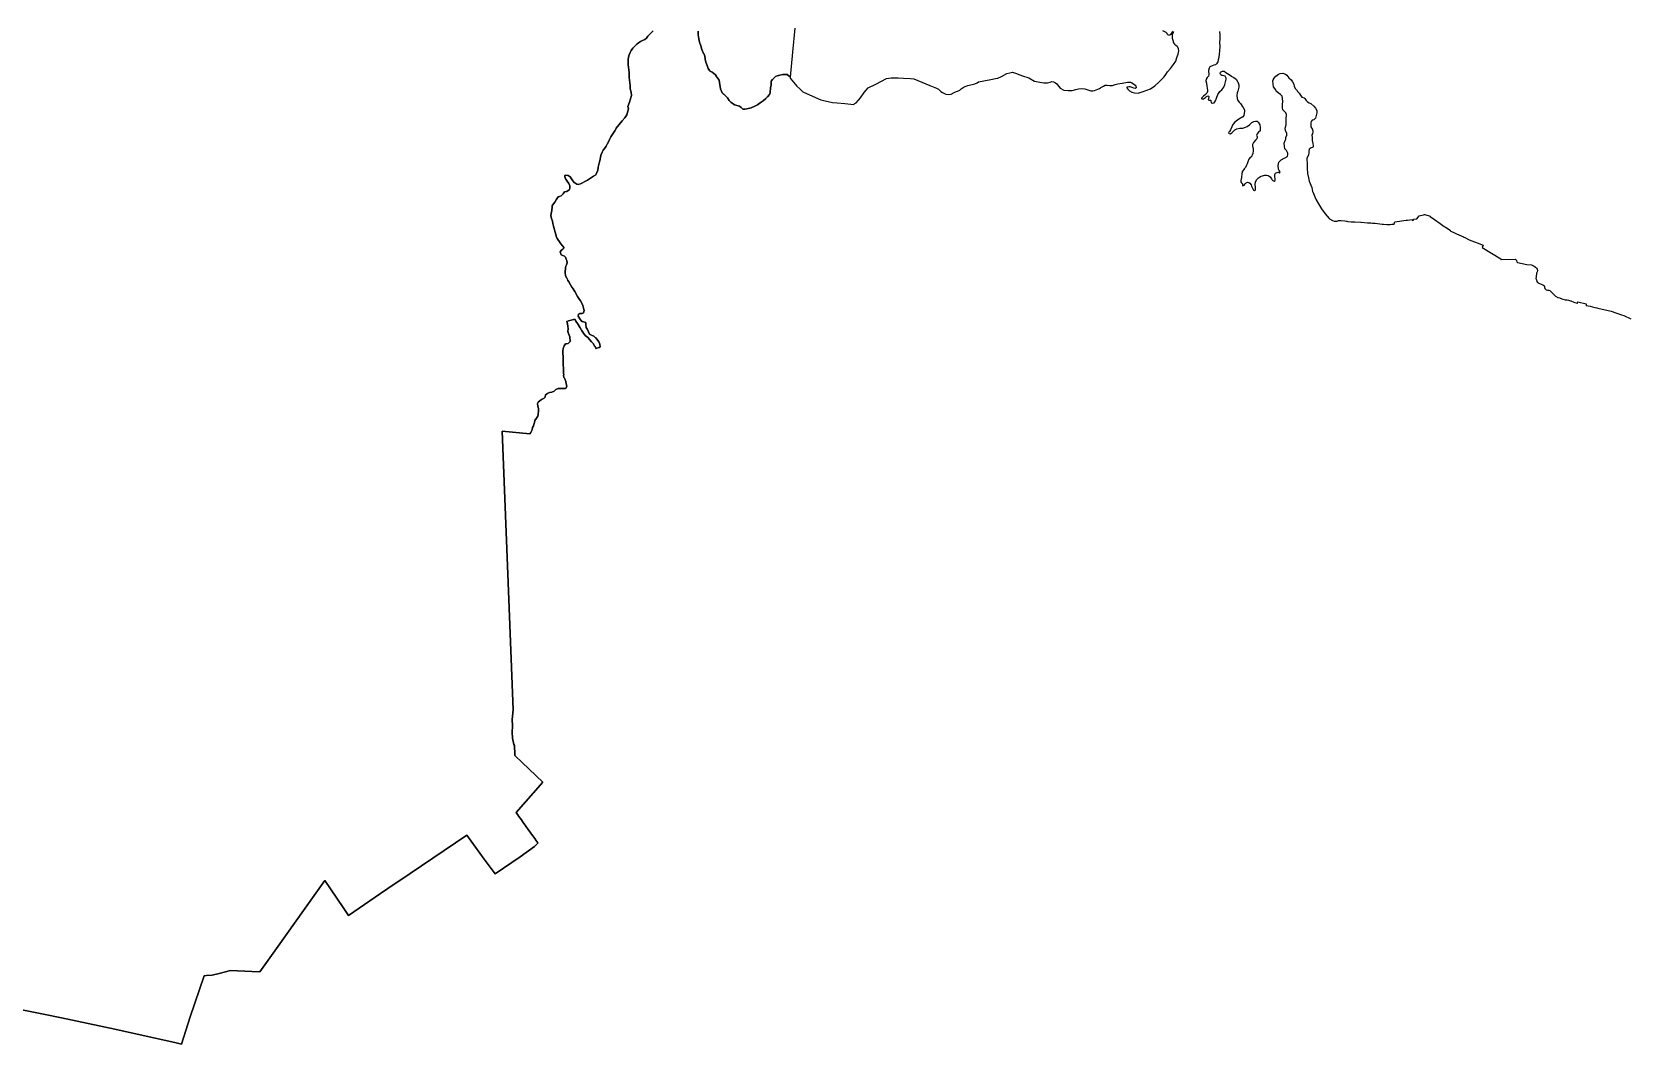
# Model space of a CAD drawing. Header units: inches. Extents: x 1341578 to 1502124, y 557203 to 748561.
# Drawn here: x 1477198 to 1484148, y 620045 to 624464 of the extents above; entities that cross this region are included whole.
import ezdxf

# ---------------------------------------------------------------- set-up
doc = ezdxf.new("R2010")
doc.units = ezdxf.units.IN
doc.header["$MEASUREMENT"] = 0
doc.layers.add('Zipcode', color=7, linetype='Continuous')

msp = doc.modelspace()

# ---------------------------------------------------------------- linework, layer by layer
at = {"layer": 'Zipcode'}
for points in [[(1479910.3, 624468.2), (1479902.7, 624461.6), (1479895.5, 624454.4), (1479887.3, 624445.7), (1479881, 624436.9), (1479873.3, 624430.4), (1479864, 624426.1), (1479854.6, 624422.2), (1479846, 624417), (1479838.2, 624410.3), (1479830.2, 624402), (1479821.7, 624393.7), (1479813.8, 624383.6), (1479809.1, 624374.3), (1479805.8, 624364), (1479803, 624354.1), (1479801, 624343.2), (1479800.5, 624331.6), (1479800.6, 624320.4), (1479801.6, 624309.6), (1479803.4, 624298.2), (1479804.6, 624286.2), (1479805, 624275.2), (1479805.4, 624264.6), (1479806.8, 624253.6), (1479808.5, 624241.4), (1479809.3, 624229.6), (1479809.9, 624215.8), (1479813.8, 624201), (1479816, 624186.1), (1479810.7, 624172.6), (1479806.6, 624157.9), (1479799.7, 624138.9), (1479801.8, 624128.8), (1479799.8, 624117.5), (1479795, 624102.2), (1479786.3, 624089.1), (1479774, 624075.7), (1479748.5, 624043.7), (1479747.8, 624042.9), (1479742.4, 624032.7), (1479737.4, 624023.7), (1479731.6, 624015.3), (1479725.6, 624005.6), (1479719.6, 623994.6), (1479714.6, 623984.6), (1479709.4, 623974.6), (1479704.3, 623965.8), (1479699.1, 623956.7), (1479692.4, 623947.9), (1479687.7, 623938.7), (1479682.6, 623928.2), (1479679.6, 623918.2), (1479678.2, 623907.1), (1479675.4, 623896.3), (1479672.4, 623885.8), (1479670, 623873.7), (1479668, 623861.2), (1479664.6, 623850.3), (1479659.4, 623840.3), (1479649.7, 623834.3), (1479641.3, 623828.7), (1479632.3, 623822.9), (1479622.6, 623816.3), (1479611.8, 623810.9), (1479601.4, 623805.9), (1479592.3, 623801.4), (1479583, 623797.8), (1479576.4, 623799.2), (1479567.3, 623805.4), (1479567.1, 623805.5), (1479559.5, 623813.8), (1479559.3, 623814), (1479553.2, 623823), (1479553, 623823.2), (1479547.5, 623831.9), (1479547.4, 623832.1), (1479539.3, 623836.9), (1479539.1, 623837), (1479528.6, 623839), (1479524.9, 623837.3), (1479524.2, 623831.5), (1479524.3, 623831.3), (1479528, 623822), (1479528.1, 623821.8), (1479534.1, 623812), (1479534.3, 623811.8), (1479541.6, 623802.5), (1479541.7, 623802.3), (1479546.3, 623792.1), (1479546.2, 623780.8), (1479543, 623774.3), (1479533.5, 623767), (1479523.6, 623766.1), (1479517.8, 623757.5), (1479508.7, 623749), (1479500.6, 623746.1), (1479495.1, 623744.1), (1479486.9, 623731.1), (1479480.7, 623721), (1479470.9, 623707.9), (1479469.3, 623705.8), (1479468.9, 623701.6), (1479467.3, 623683.5), (1479466.4, 623678.2), (1479463.9, 623662.8), (1479463.8, 623662.2), (1479466.6, 623649.5), (1479470.1, 623638.1), (1479472.5, 623627.4), (1479475, 623616.7), (1479477.6, 623606.3), (1479480.8, 623594.3), (1479483.8, 623584.8), (1479487.2, 623572.8), (1479490.3, 623562.5), (1479504, 623542.9), (1479506.3, 623539.6), (1479522, 623522), (1479517.2, 623517.1), (1479515.5, 623515.4), (1479509.6, 623510.9), (1479504.6, 623504.6), (1479508.3, 623491.6), (1479515.7, 623488.6), (1479522.7, 623485.2), (1479525.7, 623482.3), (1479527.8, 623480.4), (1479530.2, 623472.7), (1479533.5, 623465.9), (1479533.9, 623455.6), (1479531.3, 623447.2), (1479529, 623441.4), (1479526.9, 623436.2), (1479526.5, 623414.2), (1479527.3, 623398.8), (1479527.4, 623398.6), (1479532.5, 623388.7), (1479532.6, 623388.5), (1479537.6, 623379.6), (1479537.7, 623379.4), (1479542.9, 623370.9), (1479543, 623370.7), (1479549.1, 623360), (1479549.2, 623359.8), (1479555, 623350.3), (1479555.2, 623350.1), (1479561.8, 623340.4), (1479562, 623340.2), (1479568, 623331.1), (1479568.1, 623330.9), (1479574, 623320), (1479574.1, 623319.8), (1479579.8, 623309.2), (1479580, 623309), (1479585.7, 623300.7), (1479585.9, 623300.5), (1479593.3, 623290.3), (1479593.4, 623290.1), (1479599, 623280.2), (1479599.1, 623280), (1479602.8, 623269.8), (1479606.2, 623258.5), (1479608.3, 623247.4), (1479605.7, 623238), (1479600.5, 623234.5), (1479590, 623234.2), (1479584, 623232.5), (1479582.9, 623223), (1479583, 623222.8), (1479592.8, 623207.1), (1479593, 623207), (1479594.4, 623206.1), (1479598, 623200.5), (1479602.3, 623199.2), (1479605.5, 623198.3), (1479614.5, 623195.3), (1479616.1, 623194.8), (1479616.7, 623185.3), (1479617.2, 623176.8), (1479617.4, 623173.4), (1479617.5, 623173.2), (1479622.7, 623164.8), (1479622.8, 623164.6), (1479627.8, 623154.4), (1479627.9, 623154.2), (1479632.5, 623145.3), (1479640.5, 623140.7), (1479650.9, 623135.9), (1479658.9, 623128.3), (1479659.1, 623128.1), (1479665.6, 623120.8), (1479665.8, 623120.6), (1479672.3, 623111.5), (1479672.4, 623111.3), (1479677.1, 623100.3), (1479678.8, 623088.8), (1479673.7, 623086.4), (1479663.5, 623083.4), (1479660.7, 623080.5), (1479656.1, 623091.1), (1479656, 623091.3), (1479649.3, 623101.6), (1479649.1, 623101.8), (1479640.8, 623110.6), (1479640.6, 623110.8), (1479632.6, 623120.8), (1479632.4, 623121), (1479626, 623128.9), (1479625.8, 623129.1), (1479616.8, 623135.4), (1479616.6, 623135.6), (1479608.6, 623143.9), (1479608.4, 623144.1), (1479602.7, 623152.6), (1479602.5, 623152.8), (1479597.5, 623162.2), (1479597.4, 623162.4), (1479591.7, 623171.8), (1479591.6, 623172), (1479585.2, 623181.5), (1479585, 623181.7), (1479579.2, 623190.5), (1479579, 623190.7), (1479572.7, 623200.8), (1479572.6, 623201), (1479569.3, 623209.1), (1479569.2, 623209.3), (1479561.6, 623208.4), (1479551.4, 623205.2), (1479540.5, 623202.6), (1479533.2, 623199.5), (1479535.6, 623189.5), (1479537.9, 623179.3), (1479538.3, 623167.6), (1479537.6, 623156.7), (1479537.7, 623156.4), (1479540.7, 623147.6), (1479545.6, 623133.5), (1479548.2, 623112.8), (1479538.2, 623103.8), (1479530.9, 623102.7), (1479527.6, 623102.1), (1479527.3, 623102.1), (1479522.1, 623093.4), (1479516.7, 623082.2), (1479515.4, 623070), (1479516.2, 623058.9), (1479516.5, 623048.4), (1479516.6, 623035.9), (1479516.7, 623022.8), (1479517.3, 623008.9), (1479518.2, 622998.1), (1479518.6, 622988), (1479518.7, 622977), (1479518.9, 622974.2), (1479519.3, 622966.5), (1479519, 622964), (1479518.3, 622965.4), (1479519.5, 622955.8), (1479522.3, 622953.1), (1479524.8, 622949), (1479528.4, 622937.8), (1479530.4, 622928.4), (1479532.5, 622917.9), (1479530, 622909.6), (1479525.4, 622907.3), (1479515.2, 622907.2), (1479505, 622907.2), (1479502.8, 622907.2), (1479495, 622907), (1479485.1, 622902.7), (1479477.4, 622896.1), (1479468.3, 622892), (1479457.9, 622889.8), (1479448.4, 622885.9), (1479440.6, 622879.3), (1479438, 622869.5), (1479434.8, 622865.4), (1479426, 622860.4), (1479417.3, 622854.5), (1479408.2, 622848.4), (1479404.5, 622841.4), (1479406, 622830.1), (1479409.5, 622819.8), (1479409.8, 622808.8), (1479408.2, 622797.4), (1479407.5, 622794.3), (1479405.9, 622787.2), (1479400.5, 622777.2), (1479393.7, 622767.8), (1479391.3, 622758.8), (1479390.6, 622754.3), (1479387.8, 622743.9), (1479383.7, 622736.6), (1479381.6, 622726.9), (1479375.9, 622714.9), (1479372.2, 622709.1), (1479250.7, 622721.2), (1479279.4, 621985.6), (1479298.2, 621504.1), (1479294.7, 621463.2), (1479295.8, 621435), (1479295.2, 621406.3), (1479295.7, 621380.4), (1479302.1, 621352.9), (1479304.3, 621348.3), (1479305.8, 621309.9), (1479305.9, 621306.2), (1479306, 621305.4), (1479307.3, 621304.1), (1479338, 621274.7), (1479428.1, 621188.6), (1479311.3, 621055.8), (1479312.8, 621053.8), (1479318.8, 621045.9), (1479324.2, 621038.7), (1479329.4, 621031.3), (1479334.8, 621023.9), (1479340, 621016.6), (1479345.3, 621009.2), (1479350.6, 621001.8), (1479356.3, 620994), (1479357.6, 620992.2), (1479362.1, 620986.2), (1479367.8, 620978.2), (1479373.6, 620970.4), (1479379.2, 620962.6), (1479384.9, 620954.7), (1479389.3, 620948.6), (1479393.7, 620942.6), (1479398.1, 620936.4), (1479402.4, 620930.4), (1479406.8, 620924.3), (1479407.5, 620923.4), (1479392.4, 620907.4), (1479329.2, 620862.8), (1479220.2, 620789), (1479172.7, 620853.5), (1479096.1, 620957.5), (1478799.3, 620756.2), (1478784.3, 620746), (1478720.3, 620702.6), (1478579.9, 620607.4), (1478557.1, 620641.1), (1478476.6, 620759.5), (1478390.7, 620638.6), (1478265.5, 620462.6), (1478193.5, 620361.3), (1478158, 620362.9), (1478064.6, 620367.3), (1478015.3, 620354.2), (1477985.1, 620346.3), (1477960.7, 620344.7), (1477950, 620344), (1477888.6, 620164.3), (1477851.1, 620045.2), (1477828.3, 620050.4), (1477560, 620111.1), (1477326.7, 620159.6), (1477248.1, 620176), (1477132.7, 620199.9)], [(1477132.7, 620199.9), (1477248.1, 620176), (1477326.7, 620159.6), (1477560, 620111.1), (1477828.3, 620050.4), (1477851.1, 620045.2), (1477888.6, 620164.3), (1477950, 620344), (1477960.7, 620344.7), (1477985.1, 620346.3), (1478015.3, 620354.2), (1478064.6, 620367.3), (1478158, 620362.9), (1478193.5, 620361.3), (1478265.5, 620462.6), (1478390.7, 620638.6), (1478476.6, 620759.5), (1478557.1, 620641.1), (1478579.9, 620607.4), (1478720.3, 620702.6), (1478784.3, 620746), (1478799.3, 620756.2), (1479096.1, 620957.5), (1479172.7, 620853.5), (1479220.2, 620789), (1479329.2, 620862.8), (1479392.4, 620907.4), (1479407.5, 620923.4), (1479406.8, 620924.3), (1479402.4, 620930.4), (1479398.1, 620936.4), (1479393.7, 620942.6), (1479389.3, 620948.6), (1479384.9, 620954.7), (1479379.2, 620962.6), (1479373.6, 620970.4), (1479367.8, 620978.2), (1479362.1, 620986.2), (1479357.6, 620992.2), (1479356.3, 620994), (1479350.6, 621001.8), (1479345.3, 621009.2), (1479340, 621016.6), (1479334.8, 621023.9), (1479329.4, 621031.3), (1479324.2, 621038.7), (1479318.8, 621045.9), (1479312.8, 621053.8), (1479311.3, 621055.8), (1479428.1, 621188.6), (1479338, 621274.7), (1479307.3, 621304.1), (1479306, 621305.4), (1479305.9, 621306.2), (1479305.8, 621309.9), (1479304.3, 621348.3), (1479302.1, 621352.9), (1479295.7, 621380.4), (1479295.2, 621406.3), (1479295.8, 621435), (1479294.7, 621463.2), (1479298.2, 621504.1), (1479279.4, 621985.6), (1479250.7, 622721.2), (1479372.2, 622709.1), (1479375.9, 622714.9), (1479381.6, 622726.9), (1479383.7, 622736.6), (1479387.8, 622743.9), (1479390.6, 622754.3), (1479391.3, 622758.8), (1479393.7, 622767.8), (1479400.5, 622777.2), (1479405.9, 622787.2), (1479407.5, 622794.3), (1479408.2, 622797.4), (1479409.8, 622808.8), (1479409.5, 622819.8), (1479406, 622830.1), (1479404.5, 622841.4), (1479408.2, 622848.4), (1479417.3, 622854.5), (1479426, 622860.4), (1479434.8, 622865.4), (1479438, 622869.5), (1479440.6, 622879.3), (1479448.4, 622885.9), (1479457.9, 622889.8), (1479468.3, 622892), (1479477.4, 622896.1), (1479485.1, 622902.7), (1479495, 622907), (1479502.8, 622907.2), (1479505, 622907.2), (1479515.2, 622907.2), (1479525.4, 622907.3), (1479530, 622909.6), (1479532.5, 622917.9), (1479530.4, 622928.4), (1479528.4, 622937.8), (1479524.8, 622949), (1479522.3, 622953.1), (1479519.5, 622955.8), (1479518.3, 622965.4), (1479519, 622964), (1479519.3, 622966.5), (1479518.9, 622974.2), (1479518.7, 622977), (1479518.6, 622988), (1479518.2, 622998.1), (1479517.3, 623008.9), (1479516.7, 623022.8), (1479516.6, 623035.9), (1479516.5, 623048.4), (1479516.2, 623058.9), (1479515.4, 623070), (1479516.7, 623082.2), (1479522.1, 623093.4), (1479527.3, 623102.1), (1479527.6, 623102.1), (1479530.9, 623102.7), (1479538.2, 623103.8), (1479548.2, 623112.8), (1479545.6, 623133.5), (1479540.7, 623147.6), (1479537.7, 623156.4), (1479537.6, 623156.7), (1479538.3, 623167.6), (1479537.9, 623179.3), (1479535.6, 623189.5), (1479533.2, 623199.5), (1479540.5, 623202.6), (1479551.4, 623205.2), (1479561.6, 623208.4), (1479569.2, 623209.3), (1479569.3, 623209.1), (1479572.6, 623201), (1479572.7, 623200.8), (1479579, 623190.7), (1479579.2, 623190.5), (1479585, 623181.7), (1479585.2, 623181.5), (1479591.6, 623172), (1479591.7, 623171.8), (1479597.4, 623162.4), (1479597.5, 623162.2), (1479602.5, 623152.8), (1479602.7, 623152.6), (1479608.4, 623144.1), (1479608.6, 623143.9), (1479616.6, 623135.6), (1479616.8, 623135.4), (1479625.8, 623129.1), (1479626, 623128.9), (1479632.4, 623121), (1479632.6, 623120.8), (1479640.6, 623110.8), (1479640.8, 623110.6), (1479649.1, 623101.8), (1479649.3, 623101.6), (1479656, 623091.3), (1479656.1, 623091.1), (1479660.7, 623080.5), (1479663.5, 623083.4), (1479673.7, 623086.4), (1479678.8, 623088.8), (1479677.1, 623100.3), (1479672.4, 623111.3), (1479672.3, 623111.5), (1479665.8, 623120.6), (1479665.6, 623120.8), (1479659.1, 623128.1), (1479658.9, 623128.3), (1479650.9, 623135.9), (1479640.5, 623140.7), (1479632.5, 623145.3), (1479627.9, 623154.2), (1479627.8, 623154.4), (1479622.8, 623164.6), (1479622.7, 623164.8), (1479617.5, 623173.2), (1479617.4, 623173.4), (1479617.2, 623176.8), (1479616.7, 623185.3), (1479616.1, 623194.8), (1479614.5, 623195.3), (1479605.5, 623198.3), (1479602.3, 623199.2), (1479598, 623200.5), (1479594.4, 623206.1), (1479593, 623207), (1479592.8, 623207.1), (1479583, 623222.8), (1479582.9, 623223), (1479584, 623232.5), (1479590, 623234.2), (1479600.5, 623234.5), (1479605.7, 623238), (1479608.3, 623247.4), (1479606.2, 623258.5), (1479602.8, 623269.8), (1479599.1, 623280), (1479599, 623280.2), (1479593.4, 623290.1), (1479593.3, 623290.3), (1479585.9, 623300.5), (1479585.7, 623300.7), (1479580, 623309), (1479579.8, 623309.2), (1479574.1, 623319.8), (1479574, 623320), (1479568.1, 623330.9), (1479568, 623331.1), (1479562, 623340.2), (1479561.8, 623340.4), (1479555.2, 623350.1), (1479555, 623350.3), (1479549.2, 623359.8), (1479549.1, 623360), (1479543, 623370.7), (1479542.9, 623370.9), (1479537.7, 623379.4), (1479537.6, 623379.6), (1479532.6, 623388.5), (1479532.5, 623388.7), (1479527.4, 623398.6), (1479527.3, 623398.8), (1479526.5, 623414.2), (1479526.9, 623436.2), (1479529, 623441.4), (1479531.3, 623447.2), (1479533.9, 623455.6), (1479533.5, 623465.9), (1479530.2, 623472.7), (1479527.8, 623480.4), (1479525.7, 623482.3), (1479522.7, 623485.2), (1479515.7, 623488.6), (1479508.3, 623491.6), (1479504.6, 623504.6), (1479509.6, 623510.9), (1479515.5, 623515.4), (1479517.2, 623517.1), (1479522, 623522), (1479506.3, 623539.6), (1479504, 623542.9), (1479490.3, 623562.5), (1479487.2, 623572.8), (1479483.8, 623584.8), (1479480.8, 623594.3), (1479477.6, 623606.3), (1479475, 623616.7), (1479472.5, 623627.4), (1479470.1, 623638.1), (1479466.6, 623649.5), (1479463.8, 623662.2), (1479463.9, 623662.8), (1479466.4, 623678.2), (1479467.3, 623683.5), (1479468.9, 623701.6), (1479469.3, 623705.8), (1479470.9, 623707.9), (1479480.7, 623721), (1479486.9, 623731.1), (1479495.1, 623744.1), (1479500.6, 623746.1), (1479508.7, 623749), (1479517.8, 623757.5), (1479523.6, 623766.1), (1479533.5, 623767), (1479543, 623774.3), (1479546.2, 623780.8), (1479546.3, 623792.1), (1479541.7, 623802.3), (1479541.6, 623802.5), (1479534.3, 623811.8), (1479534.1, 623812), (1479528.1, 623821.8), (1479528, 623822), (1479524.3, 623831.3), (1479524.2, 623831.5), (1479524.9, 623837.3), (1479528.6, 623839), (1479539.1, 623837), (1479539.3, 623836.9), (1479547.4, 623832.1), (1479547.5, 623831.9), (1479553, 623823.2), (1479553.2, 623823), (1479559.3, 623814), (1479559.5, 623813.8), (1479567.1, 623805.5), (1479567.3, 623805.4), (1479576.4, 623799.2), (1479583, 623797.8), (1479592.3, 623801.4), (1479601.4, 623805.9), (1479611.8, 623810.9), (1479622.6, 623816.3), (1479632.3, 623822.9), (1479641.3, 623828.7), (1479649.7, 623834.3), (1479659.4, 623840.3), (1479664.6, 623850.3), (1479668, 623861.2), (1479670, 623873.7), (1479672.4, 623885.8), (1479675.4, 623896.3), (1479678.2, 623907.1), (1479679.6, 623918.2), (1479682.6, 623928.2), (1479687.7, 623938.7), (1479692.4, 623947.9), (1479699.1, 623956.7), (1479704.3, 623965.8), (1479709.4, 623974.6), (1479714.6, 623984.6), (1479719.6, 623994.6), (1479725.6, 624005.6), (1479731.6, 624015.3), (1479737.4, 624023.7), (1479742.4, 624032.7), (1479747.8, 624042.9), (1479748.5, 624043.7), (1479774, 624075.7), (1479786.3, 624089.1), (1479795, 624102.2), (1479799.8, 624117.5), (1479801.8, 624128.8), (1479799.7, 624138.9), (1479806.6, 624157.9), (1479810.7, 624172.6), (1479816, 624186.1), (1479813.8, 624201), (1479809.9, 624215.8), (1479809.3, 624229.6), (1479808.5, 624241.4), (1479806.8, 624253.6), (1479805.4, 624264.6), (1479805, 624275.2), (1479804.6, 624286.2), (1479803.4, 624298.2), (1479801.6, 624309.6), (1479800.6, 624320.4), (1479800.5, 624331.6), (1479801, 624343.2), (1479803, 624354.1), (1479805.8, 624364), (1479809.1, 624374.3), (1479813.8, 624383.6), (1479821.7, 624393.7), (1479830.2, 624402), (1479838.2, 624410.3), (1479846, 624417), (1479854.6, 624422.2), (1479864, 624426.1), (1479873.3, 624430.4), (1479881, 624436.9), (1479887.3, 624445.7), (1479895.5, 624454.4), (1479902.7, 624461.6), (1479910.3, 624468.2)], [(1480528.3, 624480.3), (1480518.2, 624375.1), (1480507.8, 624265.8), (1480503.1, 624271.1), (1480502.9, 624271.3), (1480494.3, 624277.7), (1480494.1, 624277.9), (1480480.8, 624277.9), (1480476.3, 624277.9), (1480462.3, 624275.7), (1480451.5, 624272.9), (1480443.4, 624269.1), (1480430.6, 624256.7), (1480425.7, 624249.7), (1480425.3, 624231.3), (1480422.6, 624220.9), (1480420, 624198.8), (1480418, 624191.5), (1480408.9, 624181.1), (1480401.9, 624172.7), (1480389.4, 624162.8), (1480377.2, 624154.3), (1480365.4, 624146.2), (1480354, 624140.2), (1480337.9, 624133.2), (1480319, 624128.2), (1480310.3, 624126.4), (1480302, 624127.3), (1480294.3, 624133.6), (1480294.1, 624133.8), (1480286.2, 624139.6), (1480286, 624139.8), (1480270.8, 624144.8), (1480264.9, 624145.8), (1480248.9, 624156.7), (1480248.7, 624156.8), (1480241.5, 624164.6), (1480241.3, 624164.8), (1480234.5, 624175.6), (1480234.4, 624175.8), (1480226.2, 624184.7), (1480226, 624184.9), (1480217.8, 624191.6), (1480217.6, 624191.8), (1480211.7, 624197.8), (1480211.5, 624198), (1480203.7, 624215.6), (1480199.5, 624243.9), (1480198, 624253.5), (1480185.4, 624271.4), (1480185.2, 624271.6), (1480181.8, 624276.1), (1480181.6, 624276.3), (1480167.5, 624287.6), (1480167.3, 624287.8), (1480156.2, 624294.8), (1480156, 624294.9), (1480150.1, 624304.5), (1480146.3, 624317.2), (1480140.4, 624332.4), (1480136.9, 624344.6), (1480135.4, 624357.7), (1480130.4, 624369.7), (1480130.3, 624369.9), (1480122.5, 624387), (1480122.4, 624387.2), (1480118.6, 624403.6), (1480112.4, 624419.5), (1480108.7, 624433.3), (1480106.4, 624451.7), (1480105.8, 624468)], [(1480105.8, 624468), (1480106.4, 624451.7), (1480108.7, 624433.3), (1480112.4, 624419.5), (1480118.6, 624403.6), (1480122.4, 624387.2), (1480122.5, 624387), (1480130.3, 624369.9), (1480130.4, 624369.7), (1480135.4, 624357.7), (1480136.9, 624344.6), (1480140.4, 624332.4), (1480146.3, 624317.2), (1480150.1, 624304.5), (1480156, 624294.9), (1480156.2, 624294.8), (1480167.3, 624287.8), (1480167.5, 624287.6), (1480181.6, 624276.3), (1480181.8, 624276.1), (1480185.2, 624271.6), (1480185.4, 624271.4), (1480198, 624253.5), (1480199.5, 624243.9), (1480203.7, 624215.6), (1480211.5, 624198), (1480211.7, 624197.8), (1480217.6, 624191.8), (1480217.8, 624191.6), (1480226, 624184.9), (1480226.2, 624184.7), (1480234.4, 624175.8), (1480234.5, 624175.6), (1480241.3, 624164.8), (1480241.5, 624164.6), (1480248.7, 624156.8), (1480248.9, 624156.7), (1480264.9, 624145.8), (1480270.8, 624144.8), (1480286, 624139.8), (1480286.2, 624139.6), (1480294.1, 624133.8), (1480294.3, 624133.6), (1480302, 624127.3), (1480310.3, 624126.4), (1480319, 624128.2), (1480337.9, 624133.2), (1480354, 624140.2), (1480365.4, 624146.2), (1480377.2, 624154.3), (1480389.4, 624162.8), (1480401.9, 624172.7), (1480408.9, 624181.1), (1480418, 624191.5), (1480420, 624198.8), (1480422.6, 624220.9), (1480425.3, 624231.3), (1480425.7, 624249.7), (1480430.6, 624256.7), (1480443.4, 624269.1), (1480451.5, 624272.9), (1480462.3, 624275.7), (1480476.3, 624277.9), (1480480.8, 624277.9), (1480494.1, 624277.9), (1480494.3, 624277.7), (1480502.9, 624271.3), (1480503.1, 624271.1), (1480507.8, 624265.8), (1480507.5, 624262.3), (1480536.5, 624227.8), (1480549.9, 624214.9), (1480563.5, 624201.9), (1480592, 624189.7), (1480641.3, 624167.9), (1480648.2, 624166.3), (1480692.7, 624156.1), (1480713.1, 624154.6), (1480746.8, 624152.1), (1480773.1, 624148.5), (1480783.4, 624147.1), (1480796.1, 624154.4), (1480806.4, 624166.5), (1480815, 624176.6), (1480831.5, 624199.3), (1480848.7, 624219.7), (1480882.4, 624235.2), (1480929, 624260.5), (1480948.2, 624263.2), (1480979.8, 624263.8), (1481002, 624262.7), (1481033.6, 624260.9), (1481047.8, 624259), (1481083.2, 624245.3), (1481117.9, 624230.1), (1481146.6, 624218), (1481155.1, 624214.2), (1481161.6, 624207.8), (1481165.9, 624203.6), (1481172.3, 624199.4), (1481188, 624192.3), (1481199.1, 624190.5), (1481211.3, 624192), (1481224.3, 624199.2), (1481248.6, 624210), (1481254.4, 624216), (1481268.1, 624224.6), (1481283, 624229.7), (1481302.9, 624234.4), (1481313.7, 624236.9), (1481324.6, 624242.3), (1481330.6, 624246.4), (1481383.2, 624257), (1481404.3, 624260.3), (1481413.3, 624261.7), (1481414.3, 624261.8), (1481414.6, 624262), (1481429.9, 624270), (1481453.3, 624282.3), (1481466.2, 624286), (1481478.1, 624288.1), (1481496.2, 624282.4), (1481505.8, 624277.6), (1481526.3, 624270.5), (1481545.6, 624265), (1481549.5, 624263.9), (1481573.9, 624249.7), (1481597.5, 624244.4), (1481615.3, 624242.3), (1481622.2, 624241.7), (1481631.2, 624241.1), (1481642.5, 624244.9), (1481650.1, 624247.3), (1481657.7, 624245.8), (1481665.7, 624242), (1481672.4, 624237), (1481674.8, 624233.4), (1481686.9, 624218.9), (1481703.2, 624210.4), (1481721, 624208.3), (1481738.4, 624208.2), (1481754.8, 624212.1), (1481766.4, 624216), (1481781.1, 624216.9), (1481793.5, 624215.5), (1481802.8, 624212), (1481819.7, 624207.1), (1481829, 624207.4), (1481836.7, 624208.9), (1481857.7, 624217.1), (1481862.6, 624219.9), (1481864.7, 624221), (1481875.3, 624227.2), (1481882.8, 624231.4), (1481891.6, 624231.7), (1481903.2, 624230.5), (1481915, 624230.1), (1481927.1, 624234.3), (1481938.2, 624236.8), (1481957.5, 624240.9), (1481980.6, 624244.7), (1481993.8, 624244.1), (1481999.8, 624242.3), (1482006.5, 624237.9), (1482014.4, 624231.4), (1482016.8, 624227.2), (1482018, 624224.6), (1482018, 624219.5), (1482013.3, 624216.9), (1482007.9, 624218.1), (1482000.8, 624220.9), (1481992.6, 624223.9), (1481986.7, 624223.9), (1481980.3, 624223.5), (1481977.1, 624222.2), (1481976.9, 624220.1), (1481976.8, 624219.3), (1481981.4, 624213.9), (1481989, 624206.6), (1481999.8, 624201.1), (1482010.7, 624198.5), (1482011.6, 624198.4), (1482026.8, 624197.3), (1482048.9, 624204.5), (1482080.7, 624214.9), (1482099.2, 624228.9), (1482116.7, 624244.6), (1482140, 624268.5), (1482148, 624278.1), (1482155.6, 624290.3), (1482167.4, 624303.6), (1482168.7, 624305), (1482181.9, 624321.9), (1482190.9, 624336.6), (1482196.4, 624353), (1482202, 624366.4), (1482204.1, 624381.6), (1482202.5, 624389.8), (1482199.9, 624397.7), (1482197.6, 624401), (1482191.5, 624404.9), (1482187.7, 624409), (1482186.4, 624410.8), (1482182.2, 624416.2), (1482181.6, 624418.4), (1482180.5, 624422.3), (1482177.4, 624434.9), (1482177.2, 624446.7), (1482177.4, 624452.9), (1482181.9, 624463.3), (1482182.5, 624466.3)], [(1482179.8, 624466.4), (1482176, 624462.4), (1482168.8, 624452.6), (1482165.8, 624450.3), (1482165.5, 624450.3), (1482160.9, 624450), (1482156.8, 624451.7), (1482155.7, 624453.1), (1482153.1, 624456.5), (1482148.5, 624461.1), (1482134.7, 624468.1)], [(1482381.9, 624465.4), (1482382.8, 624449.9), (1482383.4, 624434.4), (1482382.5, 624417.8), (1482383, 624401.4), (1482381.5, 624380.7), (1482380.6, 624368.1), (1482380.6, 624367.8), (1482379.4, 624353), (1482376.3, 624341.8), (1482374.1, 624333.1), (1482368.4, 624325), (1482363.8, 624321), (1482357.5, 624319), (1482349.9, 624315.6), (1482340.3, 624311.3), (1482336.3, 624306.3), (1482334.3, 624295.2), (1482334.8, 624276.7), (1482333.3, 624271), (1482327.7, 624265.6), (1482323.9, 624258.1), (1482322.7, 624250.8), (1482324.9, 624239.7), (1482326.8, 624226.7), (1482328.6, 624218.2), (1482329.6, 624210.2), (1482329.2, 624204), (1482326.9, 624196.9), (1482321.1, 624191.2), (1482312.7, 624184.1), (1482308.9, 624180.1), (1482303.8, 624175.5), (1482303.4, 624173.1), (1482304.5, 624171.8), (1482311.5, 624172.2), (1482320.5, 624177.8), (1482325.4, 624181.9), (1482328.6, 624183.5), (1482330.8, 624184.6), (1482334.4, 624183.7), (1482334.7, 624182.4), (1482333.7, 624171.9), (1482332.1, 624168.3), (1482335.1, 624166.1), (1482342.6, 624166.5), (1482343.5, 624165), (1482345.7, 624154.9), (1482352, 624152.3), (1482358.9, 624154.1), (1482364.2, 624163.2), (1482368.7, 624174.7), (1482374.4, 624191.2), (1482383.1, 624203.2), (1482392, 624211.5), (1482400.4, 624222.2), (1482405.9, 624234.8), (1482411, 624257.1), (1482411.7, 624262.7), (1482407.3, 624270.3), (1482400.7, 624272.8), (1482392.8, 624274.2), (1482388.4, 624276.9), (1482385.1, 624282.9), (1482386.4, 624287.8), (1482394.4, 624292.5), (1482402.2, 624292.7), (1482405.6, 624290.4), (1482416.4, 624282.8), (1482432.8, 624272), (1482433.4, 624271.5), (1482445.1, 624264.4), (1482454.9, 624258.3), (1482460.8, 624247.8), (1482461, 624247.3), (1482462, 624245.6), (1482466, 624233), (1482466, 624223.1), (1482462.3, 624205.2), (1482458.9, 624197.7), (1482457.7, 624186.9), (1482458.5, 624173.3), (1482462.5, 624163.9), (1482468, 624156.7), (1482473.4, 624151.7), (1482476.9, 624147.3), (1482481.3, 624140.1), (1482486, 624133.4), (1482490.6, 624124.6), (1482491.5, 624117.4), (1482488.5, 624099.8), (1482484.4, 624093.1), (1482466.2, 624083.8), (1482449.3, 624070.4), (1482440.8, 624059.2), (1482435.2, 624049.8), (1482429.3, 624036.8), (1482425.7, 624029.1), (1482422.9, 624026.6), (1482421.5, 624023.3), (1482424.4, 624019.9), (1482428.7, 624019.1), (1482436.5, 624023.1), (1482448.8, 624036.9), (1482458.2, 624041.2), (1482471.2, 624043.6), (1482483.5, 624043.5), (1482496.1, 624048), (1482502.6, 624051.6), (1482512.4, 624058.1), (1482523.1, 624068.1), (1482526.4, 624070.3), (1482531.3, 624073.6), (1482538.5, 624074.6), (1482545.8, 624073.7), (1482545.8, 624073.7), (1482551.4, 624070.3), (1482558, 624058.1), (1482558.9, 624047.1), (1482559.2, 624032.9), (1482552.3, 624026.9), (1482545.7, 624019.8), (1482543.7, 624013.3), (1482546, 624006.2), (1482547.1, 624001.7), (1482544.9, 623997), (1482539.6, 623991.9), (1482530, 623981.9), (1482525.7, 623972.8), (1482525.9, 623965.6), (1482528.3, 623955.6), (1482529, 623944.4), (1482527.5, 623933.3), (1482525, 623925.4), (1482521.8, 623920.4), (1482521.1, 623919.3), (1482515.4, 623915.2), (1482509.9, 623908.7), (1482505.5, 623896.6), (1482502.6, 623888.8), (1482500.5, 623883), (1482496, 623872.2), (1482489.4, 623866), (1482489, 623865.3), (1482482.7, 623856.7), (1482480.1, 623846.1), (1482478.2, 623828.3), (1482475.5, 623815.6), (1482475.8, 623809.7), (1482478.5, 623805.6), (1482481.7, 623801.5), (1482482.3, 623794.8), (1482483.5, 623792.7), (1482489.3, 623794.7), (1482494.6, 623800.6), (1482498.1, 623805.1), (1482503.8, 623807.6), (1482510, 623807.2), (1482515, 623803.4), (1482520, 623796.2), (1482521.7, 623790.2), (1482526.9, 623779.2), (1482530.2, 623773.8), (1482534.3, 623772.1), (1482538.7, 623775.1), (1482538.7, 623784.2), (1482537.9, 623797.5), (1482539.2, 623807.5), (1482543.4, 623817.7), (1482551.7, 623826.7), (1482561.4, 623832.7), (1482563.4, 623833.9), (1482579.4, 623839.1), (1482587.4, 623839.3), (1482594.8, 623836.8), (1482602.6, 623831.1), (1482609.3, 623822.6), (1482610.9, 623820.4), (1482614.6, 623815.2), (1482620.1, 623812.5), (1482625.2, 623816.1), (1482625.2, 623818.7), (1482625.2, 623820.1), (1482623.6, 623833.9), (1482623.2, 623841.4), (1482626.8, 623847.8), (1482637, 623852.1), (1482643.4, 623848.5), (1482645.8, 623849.1), (1482646.5, 623851.1), (1482643.1, 623858.6), (1482639.8, 623864.9), (1482638.3, 623881.4), (1482641.5, 623895), (1482651.3, 623905.2), (1482664.8, 623913), (1482671, 623916.5), (1482674.5, 623919.1), (1482678.5, 623922.1), (1482680.8, 623927.3), (1482680.3, 623931.6), (1482679.9, 623934.2), (1482674.4, 623946.2), (1482667.7, 623954.1), (1482665, 623964.7), (1482664.2, 623978), (1482669.2, 623989.3), (1482670.9, 623996.4), (1482671, 624003.3), (1482676.3, 624013.8), (1482675.6, 624020.5), (1482670.4, 624033), (1482669.2, 624044.2), (1482672.3, 624059.1), (1482673.1, 624072.3), (1482673.3, 624083), (1482674.3, 624102.9), (1482670.9, 624110.2), (1482665.4, 624117.1), (1482659.1, 624124.3), (1482657.5, 624132.5), (1482657.2, 624147.7), (1482658.3, 624160.7), (1482657.3, 624173.5), (1482655.1, 624183.3), (1482648.8, 624190.7), (1482637.9, 624198.3), (1482629.7, 624205.6), (1482628, 624211.1), (1482618.1, 624224.2), (1482616.1, 624236.4), (1482614.2, 624250.2), (1482616.9, 624255), (1482620.8, 624261.9), (1482627.2, 624271.1), (1482639, 624279), (1482646.8, 624283), (1482658.9, 624283.7), (1482669.5, 624280), (1482675.4, 624275), (1482685.2, 624264.1), (1482694.3, 624254.9), (1482701.2, 624246.2), (1482705.8, 624236.3), (1482707.4, 624227.6), (1482712.6, 624217.7), (1482720.3, 624208.5), (1482722.8, 624203.6), (1482729.6, 624197), (1482735.2, 624188.5), (1482741.8, 624179.8), (1482750.9, 624175.6), (1482753.1, 624174.5), (1482753.9, 624173.3), (1482759.7, 624163.9), (1482765.4, 624158.1), (1482773.6, 624155.1), (1482781.3, 624151), (1482793.2, 624139.9), (1482801, 624131), (1482806.4, 624120.3), (1482807.3, 624110.5), (1482803.9, 624099.8), (1482800.3, 624088.1), (1482794, 624080.5), (1482786.9, 624078.2), (1482782.4, 624072.8), (1482780.3, 624067.6), (1482780.1, 624058), (1482780.9, 624049.2), (1482787.7, 624038.3), (1482789.8, 624028.5), (1482788.5, 624019.1), (1482785.3, 624014.1), (1482786.6, 624001), (1482787, 623990.1), (1482788.9, 623976.2), (1482790.7, 623968.3), (1482790.8, 623962.7), (1482788.2, 623960.1), (1482781.6, 623958.4), (1482773.7, 623951.8), (1482772.4, 623942), (1482772, 623935.6), (1482769.8, 623927.7), (1482763.8, 623911.3), (1482763.4, 623904.5), (1482764.9, 623892.6), (1482764.6, 623869.5), (1482765.5, 623846), (1482770, 623827.5), (1482773.1, 623811.9), (1482784.3, 623785.5), (1482788.5, 623767.5), (1482789.1, 623766.1), (1482797.5, 623743.4), (1482803.3, 623730.3), (1482814.2, 623714.1), (1482827.3, 623691.8), (1482842.5, 623669.7), (1482860.9, 623649), (1482862.6, 623648), (1482875.1, 623640.2), (1482882.7, 623638.3), (1482891, 623638.2), (1482895.5, 623638.2), (1482898.7, 623639.5), (1482901, 623640.3), (1482902.4, 623640.8), (1482912.5, 623641.1), (1482929, 623638.8), (1482935.9, 623637.8), (1482937.9, 623637.4), (1482942.6, 623636.4), (1482957.2, 623635.4), (1482965.3, 623635.1), (1482972.1, 623634.9), (1482998.2, 623633.9), (1483000.9, 623633.8), (1483028.6, 623631.3), (1483042.9, 623630.1), (1483049.5, 623629.6), (1483061.9, 623628.6), (1483092.7, 623624.7), (1483098, 623624.5), (1483112.5, 623623.9), (1483119.2, 623623.7), (1483125.3, 623623.4), (1483126.2, 623623.5), (1483134.2, 623624.3), (1483143.8, 623625.3), (1483143.9, 623625.6), (1483147.7, 623635.3), (1483196.8, 623641.8), (1483203.2, 623642.7), (1483223.1, 623645.4), (1483223.2, 623644.8), (1483223.8, 623641.1), (1483228.6, 623641.7), (1483228.5, 623645.6), (1483228.5, 623646.1), (1483243.1, 623648.5), (1483253.4, 623661), (1483271.7, 623665.4), (1483277.5, 623666.7), (1483278.2, 623666.9), (1483301, 623659.4), (1483301.9, 623658.7), (1483311.9, 623651.5), (1483314.7, 623649.5), (1483320.1, 623645.6), (1483345, 623627.6), (1483363.3, 623615.3), (1483368.8, 623611.6), (1483388.4, 623598.4), (1483388.6, 623597.5), (1483388.9, 623595.8), (1483410.9, 623585.7), (1483416.3, 623583.2), (1483447.4, 623568.8), (1483447.7, 623568.7), (1483453.1, 623566.1), (1483471.8, 623557), (1483483.4, 623552.6), (1483495, 623548.1), (1483498.8, 623546.7), (1483506.7, 623543.7), (1483532.9, 623533.7), (1483528.1, 623522.4), (1483610.4, 623472.9), (1483609.8, 623470.8), (1483610.9, 623470.8), (1483674.3, 623471.4), (1483675.3, 623470.1), (1483677, 623467.8), (1483678.3, 623466), (1483679.9, 623460.9), (1483683.1, 623458), (1483703.7, 623453), (1483723.5, 623448.6), (1483743.2, 623446.6), (1483752.8, 623443.5), (1483755.4, 623441.7), (1483761.4, 623437.3), (1483765.8, 623432.6), (1483768.5, 623428.2), (1483768.5, 623428.2), (1483769.8, 623423.1), (1483768.9, 623416.9), (1483765.9, 623411.6), (1483763.5, 623394.8), (1483763.4, 623388.2), (1483765.3, 623381.6), (1483767.7, 623374.1), (1483769.8, 623369.8), (1483775.9, 623367.1), (1483786.4, 623362.8), (1483793.8, 623359.9), (1483797.7, 623357.5), (1483798.7, 623356.7), (1483799.4, 623355.5), (1483799.9, 623353.5), (1483801.3, 623348.6), (1483802, 623344.2), (1483805, 623340.4), (1483808.1, 623337.8), (1483813, 623336.7), (1483819.6, 623336.7), (1483823.6, 623335.4), (1483827.7, 623331.4), (1483830.3, 623329), (1483836.8, 623322.1), (1483842.5, 623316.6), (1483848.6, 623310.9), (1483848.6, 623310.9), (1483848.7, 623310.8), (1483858.2, 623305.3), (1483866.8, 623302.6), (1483868.7, 623301.8), (1483880.3, 623297), (1483891.1, 623295), (1483900, 623294.2), (1483904.8, 623292.8), (1483914.1, 623290), (1483916, 623289.5), (1483929.3, 623284.7), (1483942.7, 623279.8), (1483942.8, 623279.7), (1483944.2, 623280.3), (1483944.2, 623280.4), (1483946, 623285.7), (1483982.3, 623277), (1483982.8, 623270.2), (1483999.6, 623266.3), (1484020.6, 623261.4), (1484029.7, 623259.3), (1484032.8, 623258.6), (1484092.2, 623245.7), (1484092.2, 623245.7), (1484136.4, 623229.5), (1484147, 623226.1), (1484178, 623211.5)]]:
    msp.add_lwpolyline(points, dxfattribs=at)

doc.saveas('drawing.dxf')
